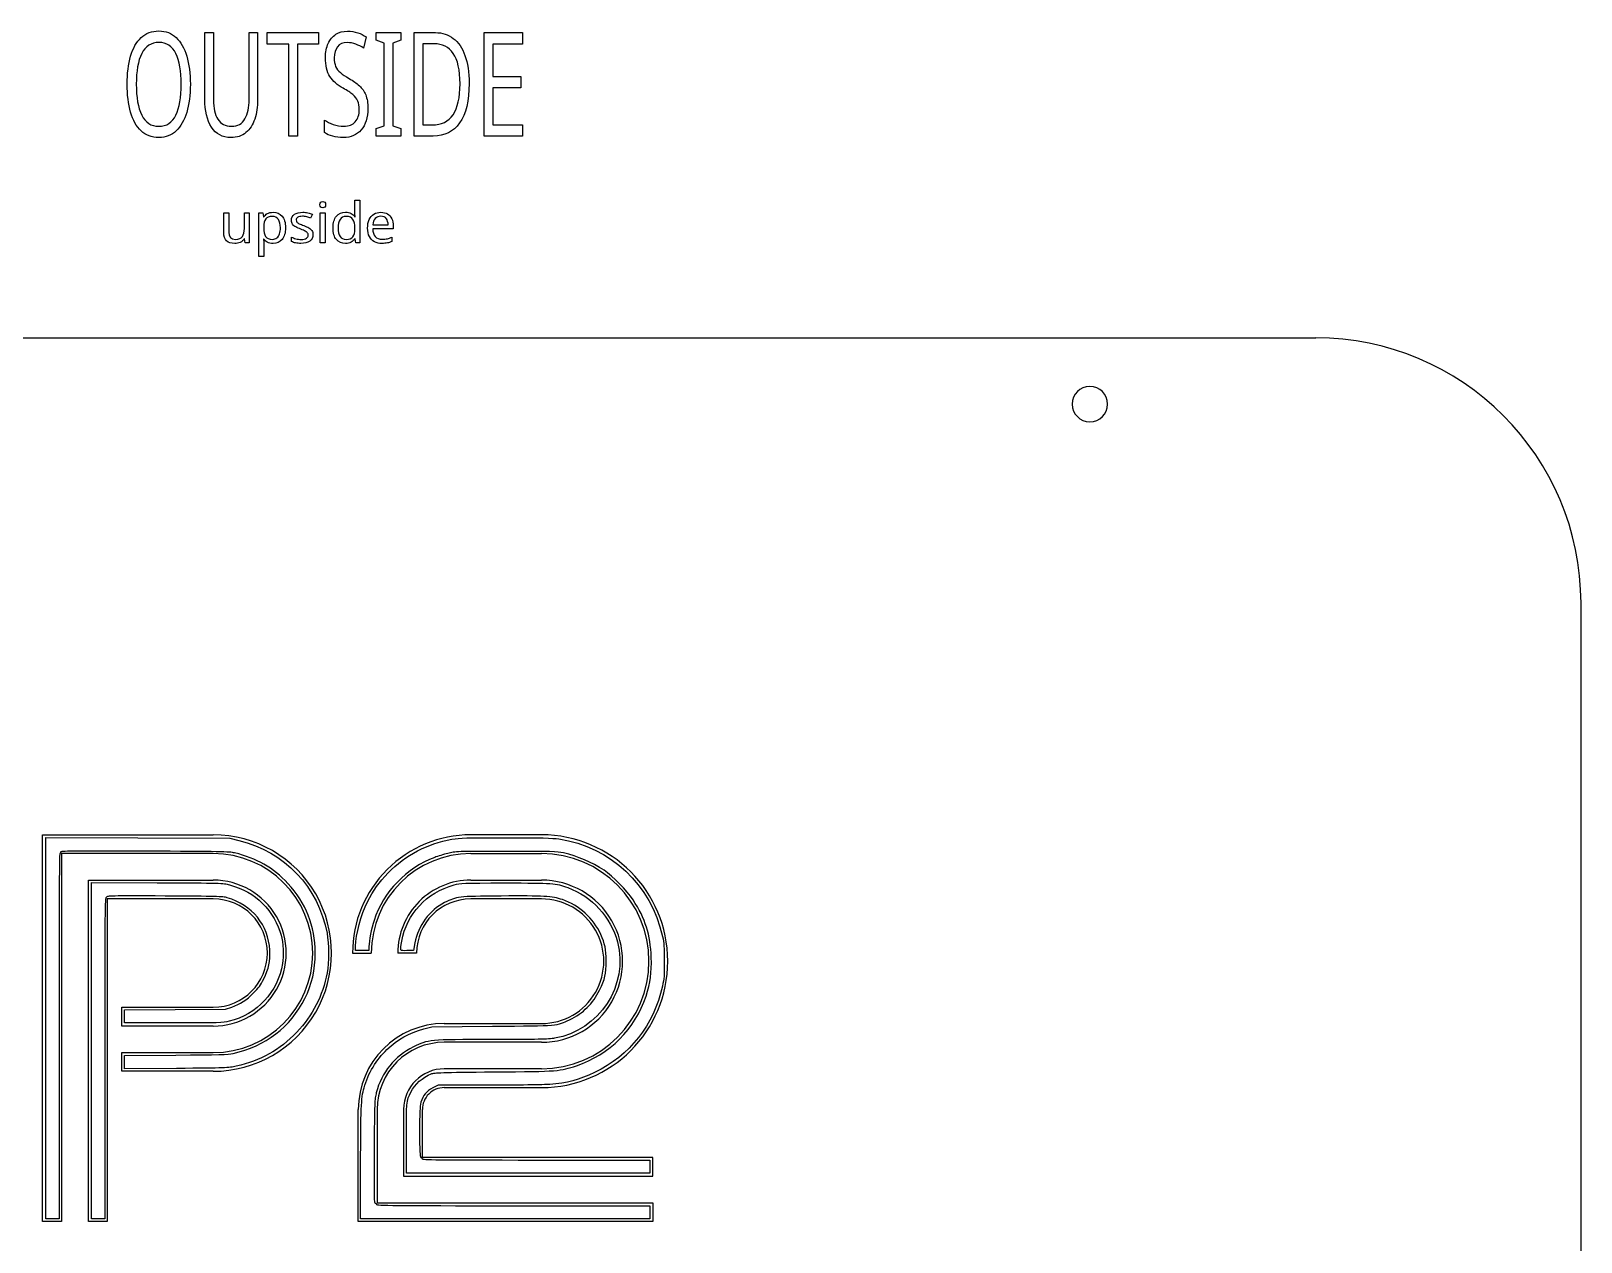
# Model space of a CAD drawing. Header units: millimetres. Extents: x 35 to 175, y 25 to 277.
# Drawn here: x 87.1 to 174.8, y 208.9 to 277.4 of the extents above; entities that cross this region are included whole.
import ezdxf

# ---------------------------------------------------------------- set-up
doc = ezdxf.new("R2010")
doc.units = ezdxf.units.MM
doc.layers.add('Ebene_1', color=7, linetype='CONTINUOUS')

msp = doc.modelspace()

# ---------------------------------------------------------------- linework, layer by layer
at = {"layer": 'Ebene_1', "color": 7}
for points in [[(96.9259, 273.543815), (96.9259, 277.31754), (97.414284, 277.31754), (97.414284, 273.519205)], [(99.427544, 273.527408), (99.427544, 277.31754), (99.910503, 277.31754), (99.910503, 273.527408)], [(106.053377, 277.07143), (105.901426, 276.439742)], [(109.846541, 271.460064), (108.766652, 271.460064), (108.766652, 277.31754), (109.960502, 277.31754)], [(109.889955, 276.685846), (109.255045, 276.685846), (109.255045, 272.091748), (109.781419, 272.091748)], [(103.698251, 271.656954), (103.698251, 272.362476)], [(105.40533, 267.153799), (105.40533, 267.833249), (105.68473, 267.833249), (105.68473, 265.420249), (105.45931, 265.420249), (105.41801, 265.648849), (105.40531, 265.648849)], [(97.997664, 266.007634), (97.997664, 267.122059), (98.280239, 267.122059), (98.280239, 266.026684)], [(99.439109, 267.122054), (99.439109, 265.420254), (99.210509, 265.420254), (99.169239, 265.645679), (99.156539, 265.645679)], [(99.159714, 266.236234), (99.159714, 267.122059), (99.439109, 267.122054)], [(100.25786, 265.356749), (100.25786, 264.658249), (99.978459, 264.658249), (99.978459, 267.122049), (100.20706, 267.122049), (100.24516, 266.890274), (100.25786, 266.890274)], [(100.78808, 267.153799), (100.78848, 267.153804)], [(103.0046, 267.039504), (102.9093, 266.817254)], [(105.40493, 266.902974), (105.42403, 266.902974)], [(100.25826, 265.636149), (100.23916, 265.636149)], [(100.25826, 266.328304), (100.25826, 266.274334)], [(101.82671, 265.496454), (101.82671, 265.750454)], [(105.40816, 266.214004), (105.40816, 266.264804)], [(107.58301, 266.385454), (107.58301, 266.217179), (106.41779, 266.217179)], [(106.42434, 266.439429), (107.29111, 266.439429)], [(107.50681, 265.744109), (107.50681, 265.499634)], [(104.87509, 265.388499), (104.87471, 265.388504)], [(50.252104, 260.04736), (159.751896, 260.04736)], [(174.7519, 245.047886), (174.7519, 196.946696)], [(88.814521, 210.05943), (87.752035, 210.05943), (87.752035, 231.935152), (97.402012, 231.935152)], [(87.925157, 220.989297), (87.925157, 231.775904), (93.129707, 231.760823), (98.334255, 231.745742), (98.83891, 231.620866)], [(115.964494, 231.935152), (111.964502, 231.935152)], [(97.402012, 230.871528), (88.814521, 230.871528), (88.814521, 210.05943)], [(111.964502, 230.871528), (115.964494, 230.871528)], [(91.40201, 210.05943), (90.339525, 210.05943), (90.339525, 229.371343), (97.402012, 229.371343)], [(90.509809, 219.721258), (90.509809, 229.239826), (94.234057, 229.224083)], [(111.964502, 229.371343), (115.964494, 229.371343)], [(97.402012, 228.310365), (91.40201, 228.310365), (91.40201, 210.05943)], [(115.964494, 228.310365), (111.964502, 228.310365)], [(106.205696, 225.610459), (106.205696, 225.381648), (105.829747, 225.381648), (105.453795, 225.381648), (105.453795, 225.63183)], [(108.804023, 225.816337), (108.72373, 225.381648), (108.357592, 225.381648)], [(105.277, 225.246494), (106.339499, 225.246494)], [(108.902006, 225.246494), (107.839494, 225.246494)], [(97.402012, 221.118999), (92.239521, 221.118999), (92.239521, 222.182623), (97.402012, 222.182623)], [(95.150433, 221.293518), (92.389557, 221.293253), (92.389557, 221.66748), (92.389557, 222.041706), (95.244421, 222.055253), (98.099286, 222.0688), (98.443983, 222.194638)], [(88.677053, 220.541299), (88.677053, 210.20269), (88.301104, 210.20269), (87.925155, 210.20269), (87.925157, 220.989297)], [(109.307277, 220.955139), (109.753716, 221.077882), (113.184256, 221.105513)], [(110.464501, 221.259228), (115.964494, 221.259228)], [(115.964494, 220.19825), (110.464501, 220.19825)], [(91.261707, 219.250987), (91.261707, 210.20274), (90.885758, 210.20274), (90.509809, 210.20274), (90.509809, 219.721258)], [(97.402012, 218.557836), (92.239521, 218.557836), (92.239521, 219.618813), (97.402012, 219.618813)], [(95.314909, 218.720955), (92.389554, 218.702779), (92.389554, 219.078706), (92.389554, 219.454637), (95.291411, 219.473793)], [(115.964494, 218.698065), (110.464501, 218.698065)], [(112.988639, 217.769739), (110.11438, 217.76868), (109.8187, 217.615616)], [(110.464501, 217.634441), (115.964494, 217.634441)], [(106.664497, 216.396192), (106.664497, 211.123053), (122.251965, 211.123053), (122.251965, 210.05943), (105.602, 210.05943), (105.602, 216.396192)], [(108.164508, 216.396192), (108.164508, 212.623239), (122.251965, 212.623239)], [(122.251965, 212.623239), (122.251965, 213.684217), (109.226994, 213.684217), (109.226994, 216.396192)], [(115.651308, 213.53925), (122.08944, 213.53925), (122.08944, 213.163301), (122.08944, 212.787351), (115.204866, 212.787351), (108.320294, 212.787351), (108.32041, 214.70421)], [(114.359096, 210.954591), (122.089557, 210.954591), (122.089557, 210.578639), (122.089557, 210.20269), (113.912657, 210.20269), (105.735759, 210.20269), (105.736161, 213.222035)]]:
    msp.add_lwpolyline(points, dxfattribs=at)
for points in [[(102.157101, 271.460064), (101.668717, 271.460064), (101.668717, 276.669444), (100.458593, 276.669444), (100.458593, 277.31754), (103.3618, 277.31754), (103.3618, 276.669444), (102.157101, 276.669444)], [(108.017789, 271.460064), (106.617732, 271.460064), (106.617732, 271.886659), (107.073568, 272.042531), (107.073568, 276.72687), (106.617732, 276.890945), (106.617732, 277.31754), (108.017789, 277.31754), (108.017789, 276.890945), (107.561953, 276.72687), (107.561953, 272.042531), (108.017789, 271.886659)], [(114.893235, 271.460059), (112.728041, 271.460059), (112.728041, 277.317535), (114.893235, 277.317535), (114.893235, 276.669439), (113.216434, 276.669439), (113.216434, 274.840003), (114.795556, 274.840003), (114.795556, 274.200111), (113.216434, 274.200111), (113.216434, 272.108155), (114.893235, 272.108155)], [(93.045907, 274.397006)], [(96.10649, 274.397006)], [(111.355125, 274.421612)], [(111.870649, 274.446228)], [(106.145622, 273.026977)], [(103.59518, 267.760229)], [(100.73768, 266.918864)], [(103.73171, 267.122054), (103.73171, 265.420254), (103.45231, 265.420254), (103.45231, 267.122054)], [(106.87836, 266.925204)], [(106.88136, 267.153799)], [(103.03947, 265.890154)], [(104.91921, 265.620279)], [(147.976947, 256.29733)]]:
    msp.add_lwpolyline(points, close=True, dxfattribs=at)
for points in [[(92.725739, 275.980329), (92.855977, 276.4288), (93.053143, 276.778827), (93.317235, 277.030409)], [(93.317235, 277.030409), (93.584944, 277.28199), (93.921392, 277.407781), (94.326577, 277.407781)], [(94.326577, 277.407781), (94.713669, 277.407781), (95.039262, 277.28199), (95.303354, 277.030409)], [(95.303354, 277.030409), (95.567447, 276.784297), (95.766421, 276.43427), (95.900275, 275.980329)], [(103.904457, 276.702257), (104.009369, 276.926492), (104.154076, 277.098771), (104.338578, 277.219093)], [(104.338578, 277.219093), (104.526702, 277.339415), (104.741955, 277.399575), (104.984338, 277.399575)], [(104.984338, 277.399575), (105.197783, 277.399575), (105.39314, 277.369497), (105.570409, 277.309339)], [(105.570409, 277.309339), (105.747678, 277.249182), (105.908667, 277.169879), (106.053377, 277.07143)], [(109.960502, 277.31754), (110.35121, 277.31754), (110.689466, 277.208157), (110.975268, 276.98939)], [(93.355225, 276.127996), (93.149013, 275.71234), (93.045907, 275.135343), (93.045907, 274.397006)], [(94.326577, 276.759685), (93.888832, 276.759685), (93.565048, 276.549122), (93.355225, 276.127996)], [(95.287072, 276.127996), (95.084482, 276.549122), (94.764317, 276.759685), (94.326577, 276.759685)], [(95.590965, 274.397006), (95.590965, 275.135343), (95.489667, 275.71234), (95.287072, 276.127996)], [(103.747082, 275.906493), (103.747082, 276.218235), (103.79954, 276.48349), (103.904457, 276.702257)], [(104.425407, 276.51357), (104.302402, 276.360434), (104.240899, 276.15534), (104.240899, 275.898289)], [(104.973488, 276.751479), (104.7311, 276.751479), (104.548406, 276.672176), (104.425407, 276.51357)], [(105.461881, 276.661243), (105.306316, 276.721401), (105.143519, 276.751479), (104.973488, 276.751479)], [(105.901426, 276.439742), (105.767571, 276.527249), (105.621056, 276.601082), (105.461881, 276.661243)], [(110.969835, 276.136195), (110.716598, 276.502629), (110.356638, 276.685846), (109.889955, 276.685846)], [(111.355125, 274.421612), (111.355125, 275.203703), (111.226695, 275.77523), (110.969835, 276.136195)], [(110.975268, 276.98939), (111.261066, 276.770624), (111.481744, 276.447943), (111.637303, 276.021348)], [(92.530382, 274.405209), (92.530382, 275.006817), (92.595501, 275.531857), (92.725739, 275.980329)], [(95.900275, 275.980329), (96.037752, 275.531857), (96.10649, 275.004083), (96.10649, 274.397006)], [(103.996711, 274.831802), (103.830291, 275.094321), (103.747082, 275.452552), (103.747082, 275.906493)], [(104.240899, 275.898289), (104.240899, 275.701399), (104.268034, 275.537324), (104.322303, 275.406065)], [(104.322303, 275.406065), (104.376567, 275.274804), (104.465199, 275.157217), (104.588199, 275.053303)], [(111.637303, 276.021348), (111.792867, 275.600222), (111.870649, 275.075182), (111.870649, 274.446228)], [(92.725739, 272.813682), (92.595501, 273.267623), (92.530382, 273.798132), (92.530382, 274.405209)], [(93.045907, 274.397006), (93.045907, 273.658668), (93.149013, 273.076202), (93.355225, 272.649608)], [(95.287072, 272.649608), (95.489667, 273.076202), (95.590965, 273.658668), (95.590965, 274.397006)], [(96.10649, 274.397006), (96.10649, 273.789928), (96.037752, 273.259419), (95.900275, 272.805478)], [(104.745574, 274.167299), (104.416363, 274.347781), (104.166741, 274.569282), (103.996711, 274.831802)], [(104.588199, 275.053303), (104.711204, 274.949389), (104.877621, 274.837271), (105.087449, 274.71695)], [(105.087449, 274.71695), (105.31536, 274.591159), (105.507098, 274.454429), (105.662663, 274.306762)], [(109.781419, 272.091748), (110.830556, 272.091748), (111.355125, 272.868369), (111.355125, 274.421612)], [(111.870649, 274.446228), (111.870649, 273.456309), (111.691572, 272.709768), (111.333418, 272.206605)], [(97.300331, 271.968696), (97.05071, 272.367946), (96.9259, 272.892985), (96.9259, 273.543815)], [(97.414284, 273.519205), (97.414284, 273.043387), (97.497494, 272.674218), (97.663913, 272.411699)], [(99.188772, 272.43631), (99.347953, 272.720707), (99.427544, 273.084406), (99.427544, 273.527408)], [(99.910503, 273.527408), (99.910503, 273.12269), (99.856239, 272.756256), (99.747711, 272.428107)], [(105.293656, 273.806333), (105.163418, 273.921185), (104.980724, 274.041507), (104.745574, 274.167299)], [(105.575834, 273.445368), (105.52157, 273.576629), (105.42751, 273.69695), (105.293656, 273.806333)], [(105.662663, 274.306762), (105.821838, 274.164564), (105.941221, 273.992285), (106.020812, 273.789926)], [(106.020812, 273.789926), (106.104019, 273.587567), (106.145622, 273.33325), (106.145622, 273.026977)], [(93.317235, 271.755399), (93.053143, 272.006981), (92.855977, 272.359742), (92.725739, 272.813682)], [(93.355225, 272.649608), (93.561431, 272.228482), (93.883407, 272.017919), (94.321152, 272.017919)], [(94.321152, 272.017919), (94.762509, 272.017919), (95.084482, 272.228482), (95.287072, 272.649608)], [(95.900275, 272.805478), (95.766421, 272.357007), (95.567447, 272.006981), (95.303354, 271.755399)], [(105.434749, 272.272233), (105.583075, 272.441777), (105.657238, 272.671482), (105.657238, 272.961347)], [(105.657238, 272.961347), (105.657238, 273.152769), (105.630103, 273.314109), (105.575834, 273.445368)], [(106.145622, 273.026979), (106.145622, 272.507409), (106.020812, 272.10269), (105.771191, 271.812825)], [(94.321152, 271.378026), (93.919583, 271.378026), (93.584944, 271.503817), (93.317235, 271.755399)], [(95.303354, 271.755399), (95.039262, 271.503817), (94.711861, 271.378026), (94.321152, 271.378026)], [(98.401919, 271.378026), (97.920765, 271.378026), (97.553569, 271.574916), (97.300331, 271.968696)], [(97.663913, 272.411699), (97.833944, 272.149179), (98.08899, 272.017919), (98.429051, 272.017919)], [(98.429051, 272.017919), (98.779973, 272.017919), (99.033213, 272.157383), (99.188772, 272.43631)], [(99.747711, 272.428107), (99.639178, 272.105425), (99.472761, 271.848375), (99.248461, 271.656954)], [(103.698251, 272.362476), (103.828483, 272.27497), (103.98947, 272.195666), (104.18121, 272.124567)], [(104.18121, 272.124567), (104.376567, 272.053467), (104.577349, 272.017916), (104.783556, 272.017916)], [(105.771191, 271.812825), (105.52157, 271.522959), (105.185122, 271.378026), (104.761849, 271.378026)], [(104.783556, 272.017916), (105.072975, 272.017916), (105.290039, 272.102688), (105.434749, 272.272233)], [(111.333418, 272.206605), (110.978885, 271.708911), (110.483259, 271.460064), (109.846541, 271.460064)], [(99.248461, 271.656954), (99.027783, 271.471002), (98.745602, 271.378026), (98.401919, 271.378026)], [(104.159503, 271.45186), (103.975001, 271.501083), (103.82125, 271.569448), (103.698251, 271.656954)], [(104.761849, 271.378026), (104.544787, 271.378026), (104.344005, 271.402638), (104.159503, 271.45186)], [(103.43011, 267.582429), (103.43011, 267.643809), (103.445977, 267.688259), (103.47771, 267.715779)], [(103.47771, 267.449079), (103.445977, 267.478712), (103.43011, 267.523162), (103.43011, 267.582429)], [(103.47771, 267.715779), (103.509443, 267.745412), (103.5486, 267.760229), (103.59518, 267.760229)], [(103.59518, 267.404629), (103.54858, 267.404629), (103.509423, 267.419446), (103.47771, 267.449079)], [(103.59518, 267.760229), (103.637513, 267.760229), (103.674557, 267.745412), (103.70631, 267.715779)], [(103.70631, 267.449079), (103.674577, 267.419446), (103.637533, 267.404629), (103.59518, 267.404629)], [(103.70631, 267.715779), (103.740177, 267.688259), (103.75711, 267.643809), (103.75711, 267.582429)], [(103.75711, 267.582429), (103.75711, 267.523162), (103.740177, 267.478712), (103.70631, 267.449079)], [(100.25786, 266.890274), (100.30866, 266.964357), (100.375333, 267.026799), (100.45788, 267.077599)], [(100.36938, 266.772804), (100.299533, 266.675437), (100.262493, 266.527271), (100.25826, 266.328304)], [(100.73768, 266.918854), (100.564113, 266.918854), (100.441347, 266.870171), (100.36938, 266.772804)], [(100.45788, 267.077599), (100.540433, 267.128399), (100.6505, 267.153799), (100.78808, 267.153799)], [(101.08376, 266.744239), (101.009673, 266.860656), (100.894313, 266.918864), (100.73768, 266.918864)], [(100.78848, 267.153804), (100.998033, 267.153804), (101.16631, 267.080779), (101.29331, 266.934729)], [(101.19806, 266.277514), (101.19806, 266.472247), (101.15996, 266.627822), (101.08376, 266.744239)], [(101.29331, 266.934729), (101.422423, 266.788679), (101.48698, 266.568546), (101.48698, 266.274329)], [(101.8235, 266.702954), (101.8235, 266.846887), (101.88171, 266.958012), (101.99813, 267.036329)], [(101.887, 266.474354), (101.844667, 266.533621), (101.8235, 266.609821), (101.8235, 266.702954)], [(101.99813, 267.036329), (102.116663, 267.114646), (102.27118, 267.153804), (102.46168, 267.153804)], [(102.17905, 266.868054), (102.119783, 266.832067), (102.09015, 266.782326), (102.09015, 266.718829)], [(102.09015, 266.718829), (102.09015, 266.672262), (102.103917, 266.632046), (102.13145, 266.598179)], [(102.13145, 266.598179), (102.158983, 266.566432), (102.20449, 266.534682), (102.26797, 266.502929)], [(102.44258, 266.925204), (102.32828, 266.925204), (102.240437, 266.906154), (102.17905, 266.868054)], [(102.26797, 266.502929), (102.33357, 266.473296), (102.420353, 266.437312), (102.52832, 266.394979)], [(102.68388, 266.893454), (102.60556, 266.914621), (102.525127, 266.925204), (102.44258, 266.925204)], [(102.46168, 267.153804), (102.565393, 267.153804), (102.6617, 267.143221), (102.7506, 267.122054)], [(102.9093, 266.817254), (102.837333, 266.846887), (102.762193, 266.872287), (102.68388, 266.893454)], [(102.7506, 267.122054), (102.84162, 267.103001), (102.926287, 267.075484), (103.0046, 267.039504)], [(104.17621, 266.267979), (104.17621, 266.560079), (104.23971, 266.780212), (104.36671, 266.928379)], [(104.36671, 266.928379), (104.495823, 267.078662), (104.666213, 267.153804), (104.87788, 267.153804)], [(104.57631, 266.741054), (104.502223, 266.622521), (104.46518, 266.462712), (104.46518, 266.261629)], [(104.91603, 266.922029), (104.76575, 266.922029), (104.65251, 266.861704), (104.57631, 266.741054)], [(104.87788, 267.153804), (105.009113, 267.153804), (105.116007, 267.129461), (105.19856, 267.080774)], [(105.30338, 266.750579), (105.233533, 266.864879), (105.104417, 266.922029), (104.91603, 266.922029)], [(105.19856, 267.080774), (105.283227, 267.032087), (105.352017, 266.972821), (105.40493, 266.902974)], [(105.40816, 266.264804), (105.40816, 266.476471), (105.373233, 266.638396), (105.30338, 266.750579)], [(105.41133, 267.023624), (105.40733, 267.078657), (105.40533, 267.122049), (105.40533, 267.153799)], [(105.42403, 266.902974), (105.42203, 266.930494), (105.417797, 266.970711), (105.41133, 267.023624)], [(106.12886, 266.258449), (106.12886, 266.444716), (106.15956, 266.604524), (106.22096, 266.737874)], [(106.22096, 266.737874), (106.284427, 266.871224), (106.372267, 266.973882), (106.48448, 267.045849)], [(106.56086, 266.795029), (106.48466, 266.710362), (106.439153, 266.591829), (106.42434, 266.439429)], [(106.48448, 267.045849), (106.59878, 267.117816), (106.731073, 267.153799), (106.88136, 267.153799)], [(106.87836, 266.925204), (106.745013, 266.925204), (106.63918, 266.881812), (106.56086, 266.795029)], [(107.18951, 266.788679), (107.12391, 266.879696), (107.020193, 266.925204), (106.87836, 266.925204)], [(106.88136, 267.153804), (107.027407, 267.153804), (107.15229, 267.122054), (107.25601, 267.058554)], [(107.29111, 266.439429), (107.28911, 266.583362), (107.255243, 266.699779), (107.18951, 266.788679)], [(107.25601, 267.058554), (107.361843, 266.995054), (107.442277, 266.905096), (107.49731, 266.788679)], [(107.49731, 266.788679), (107.554443, 266.674379), (107.58301, 266.539971), (107.58301, 266.385454)], [(98.153239, 265.534559), (98.049522, 265.634042), (97.997664, 265.791734), (97.997664, 266.007634)], [(98.280239, 266.026684), (98.280239, 265.755751), (98.406181, 265.620284), (98.658064, 265.620284)], [(98.658064, 265.620284), (98.846447, 265.620284), (98.976622, 265.673201), (99.048589, 265.779034)], [(99.156539, 265.645679), (99.101506, 265.556779), (99.025306, 265.491162), (98.927939, 265.448829)], [(99.048589, 265.779034), (99.122672, 265.884867), (99.159714, 266.037267), (99.159714, 266.236234)], [(100.23916, 265.636149), (100.24316, 265.600162), (100.247393, 265.554654), (100.25186, 265.499624)], [(100.25826, 266.274334), (100.25826, 266.064784), (100.292127, 265.902859), (100.35986, 265.788559)], [(100.45828, 265.461524), (100.373613, 265.512324), (100.30694, 265.570532), (100.25826, 265.636149)], [(100.35986, 265.788559), (100.429707, 265.676376), (100.557763, 265.620284), (100.74403, 265.620284)], [(100.74403, 265.620284), (100.84775, 265.620284), (100.932417, 265.648861), (100.99803, 265.706014)], [(101.29331, 265.613929), (101.16631, 265.463646), (100.996977, 265.388504), (100.78531, 265.388504)], [(100.99803, 265.706014), (101.065763, 265.763167), (101.115507, 265.840426), (101.14726, 265.937789)], [(101.14726, 265.937789), (101.181127, 266.037272), (101.19806, 266.150514), (101.19806, 266.277514)], [(101.48698, 266.274329), (101.48698, 265.984346), (101.422423, 265.764212), (101.29331, 265.613929)], [(101.82671, 265.750454), (101.894443, 265.716587), (101.975933, 265.684837), (102.07118, 265.655204)], [(102.06798, 266.321954), (101.98966, 266.364287), (101.929333, 266.415087), (101.887, 266.474354)], [(102.35055, 266.194954), (102.240483, 266.237287), (102.146293, 266.279621), (102.06798, 266.321954)], [(102.07118, 265.655204), (102.168547, 265.627684), (102.266973, 265.613924), (102.36646, 265.613924)], [(102.60773, 266.080654), (102.548463, 266.114521), (102.462737, 266.152621), (102.35055, 266.194954)], [(102.36646, 265.613924), (102.508273, 265.613924), (102.61093, 265.636151), (102.67443, 265.680604)], [(102.52832, 266.394979), (102.636273, 266.354766), (102.72835, 266.313491), (102.80455, 266.271154)], [(102.73473, 265.979054), (102.711463, 266.012921), (102.66913, 266.046787), (102.60773, 266.080654)], [(102.67443, 265.680604), (102.737897, 265.727171), (102.76963, 265.788554), (102.76963, 265.864754)], [(102.76963, 265.864754), (102.76963, 265.907087), (102.757997, 265.945187), (102.73473, 265.979054)], [(102.80455, 266.271154), (102.88075, 266.228821), (102.938957, 266.176962), (102.97917, 266.115579)], [(103.03956, 265.890154), (103.03956, 265.725054), (102.978177, 265.600171), (102.85541, 265.515504)], [(102.97917, 266.115579), (103.01937, 266.056312), (103.03947, 265.981171), (103.03947, 265.890154)], [(104.36671, 265.607579), (104.23971, 265.755746), (104.17621, 265.975879), (104.17621, 266.267979)], [(104.87471, 265.388504), (104.663043, 265.388504), (104.49371, 265.461529), (104.36671, 265.607579)], [(104.46518, 266.261629), (104.46518, 266.058429), (104.502223, 265.900737), (104.57631, 265.788554)], [(104.57631, 265.788554), (104.65251, 265.676371), (104.76681, 265.620279), (104.91921, 265.620279)], [(104.91921, 265.620279), (105.099123, 265.620279), (105.225063, 265.668962), (105.29703, 265.766329)], [(105.40531, 265.648849), (105.35451, 265.576882), (105.286777, 265.515499), (105.20211, 265.464699)], [(105.29703, 265.766329), (105.371117, 265.865812), (105.40816, 266.015037), (105.40816, 266.214004)], [(106.23046, 265.779024), (106.162727, 265.910257), (106.12886, 266.070066), (106.12886, 266.258449)], [(106.51939, 265.486924), (106.396623, 265.552537), (106.300313, 265.649904), (106.23046, 265.779024)], [(106.41779, 266.217179), (106.42179, 266.024562), (106.470473, 265.877454), (106.56384, 265.775854)], [(106.56384, 265.775854), (106.659087, 265.676371), (106.791377, 265.626629), (106.96071, 265.626629)], [(106.96071, 265.626629), (107.068663, 265.626629), (107.163913, 265.636156), (107.24646, 265.655209)], [(107.24646, 265.655209), (107.331127, 265.676376), (107.41791, 265.706009), (107.50681, 265.744109)], [(98.616789, 265.388509), (98.411472, 265.388509), (98.256956, 265.437192), (98.153239, 265.534559)], [(98.927939, 265.448829), (98.830572, 265.408616), (98.726856, 265.388509), (98.616789, 265.388509)], [(100.25186, 265.499624), (100.25586, 265.444591), (100.25786, 265.396966), (100.25786, 265.356749)], [(100.78531, 265.388504), (100.654077, 265.388504), (100.545067, 265.412844), (100.45828, 265.461524)], [(102.05213, 265.417084), (101.967463, 265.436137), (101.892323, 265.462594), (101.82671, 265.496454)], [(102.36011, 265.388504), (102.241577, 265.388504), (102.138917, 265.398031), (102.05213, 265.417084)], [(102.85541, 265.515504), (102.732643, 265.430837), (102.567543, 265.388504), (102.36011, 265.388504)], [(105.20211, 265.464699), (105.117443, 265.413899), (105.008437, 265.388499), (104.87509, 265.388499)], [(106.94801, 265.388504), (106.787143, 265.388504), (106.64427, 265.421311), (106.51939, 265.486924)], [(107.24964, 265.417084), (107.164973, 265.398031), (107.06443, 265.388504), (106.94801, 265.388504)], [(107.50681, 265.499634), (107.42003, 265.461534), (107.334307, 265.434017), (107.24964, 265.417084)], [(174.751913, 245.047356), (174.751907, 253.331613), (168.036187, 260.047327), (159.75193, 260.047326)], [(146.976947, 257.29733), (146.424663, 257.29733), (145.976948, 256.849615), (145.976948, 256.29733)], [(147.976947, 256.29733), (147.976947, 256.849615), (147.529232, 257.29733), (146.976947, 257.29733)], [(145.976948, 256.29733), (145.976948, 255.745046), (146.424663, 255.297331), (146.976947, 255.297331)], [(146.976947, 255.297331), (147.529232, 255.297331), (147.976947, 255.745046), (147.976947, 256.29733)], [(103.194615, 228.590499), (101.999789, 230.659997), (99.791661, 231.934861), (97.40201, 231.934861)], [(98.83891, 231.620866), (101.45097, 230.974519), (103.341169, 228.987066), (103.834236, 226.368522)], [(111.964491, 231.934861), (110.190858, 231.934861), (108.489868, 231.230288), (107.23572, 229.976139)], [(107.297957, 229.779573), (108.286689, 230.802658), (109.496475, 231.442006), (110.89656, 231.681361)], [(110.89656, 231.681361), (111.38071, 231.76413), (111.669426, 231.772785), (113.946542, 231.772785)], [(113.946542, 231.772785), (115.976086, 231.772785), (116.556476, 231.758709), (116.952333, 231.69994)], [(123.105354, 224.784876), (123.105354, 228.730144), (119.909752, 231.929827), (115.964486, 231.934861)], [(116.952333, 231.69994), (119.868771, 231.266891), (122.149427, 229.120184), (122.807003, 226.189127)], [(88.724048, 230.879906), (88.692859, 230.879906), (88.677053, 227.402374), (88.677053, 220.541299)], [(88.771041, 230.95209), (88.771041, 230.912389), (88.749901, 230.879906), (88.724048, 230.879906)], [(93.529149, 231.007697), (89.274263, 231.022514), (88.771041, 231.01664), (88.771041, 230.95209)], [(98.607953, 230.912011), (98.320446, 230.982938), (97.79487, 230.992841), (93.529149, 231.007697)], [(103.02651, 225.246123), (103.02651, 228.352728), (100.508614, 230.871396), (97.40201, 230.872349)], [(101.623809, 229.178442), (100.779248, 230.075647), (99.862779, 230.602448), (98.607953, 230.912011)], [(111.964491, 230.872349), (108.857898, 230.872349), (106.339505, 228.35396), (106.339498, 225.247367)], [(109.926968, 230.661114), (108.326622, 230.059153), (107.035406, 228.718996), (106.492732, 227.096709)], [(110.670093, 230.88505), (110.424551, 230.823264), (110.090144, 230.722492), (109.926968, 230.661114)], [(113.959652, 230.997389), (111.117545, 230.997389), (111.116376, 230.997349), (110.670093, 230.88505)], [(117.202213, 230.909672), (116.836728, 230.989933), (116.561051, 230.997389), (113.959652, 230.997389)], [(122.043186, 224.784863), (122.043186, 228.143459), (119.323079, 230.867498), (115.964486, 230.872349)], [(119.50453, 229.926501), (118.816201, 230.386937), (118.004858, 230.733409), (117.202213, 230.909672)], [(107.23572, 229.976139), (105.981572, 228.721991), (105.276999, 227.021), (105.277, 225.247367)], [(106.139402, 228.172459), (106.44576, 228.780128), (106.779556, 229.243159), (107.297957, 229.779573)], [(121.14492, 228.253221), (120.796099, 228.786295), (120.00935, 229.588819), (119.50453, 229.926501)], [(94.234057, 229.224083), (97.859923, 229.208763), (97.967656, 229.205721), (98.31226, 229.108793)], [(100.975437, 227.309256), (100.238355, 228.585918), (98.876173, 229.372375), (97.40201, 229.372375)], [(98.31226, 229.108793), (99.110807, 228.884191), (99.678563, 228.564701), (100.192556, 228.050709)], [(103.165665, 225.264162), (103.163813, 226.771051), (102.641126, 228.09772), (101.623809, 229.178442)], [(108.063582, 225.923927), (108.330821, 227.456391), (109.456364, 228.665947), (111.022547, 229.103758)], [(111.964491, 229.372375), (110.870472, 229.372375), (109.821262, 228.937777), (109.047675, 228.164187)], [(111.022547, 229.103758), (111.389968, 229.206467), (111.455521, 229.208883), (113.912657, 229.21024)], [(113.912657, 229.21024), (116.637555, 229.211827), (116.746908, 229.203678), (117.452853, 228.948794)], [(119.937377, 227.078625), (119.117899, 228.498002), (117.603442, 229.372375), (115.964486, 229.372375)], [(117.452853, 228.948794), (118.815391, 228.45686), (119.88821, 227.28088), (120.256928, 225.87508)], [(91.349678, 228.393659), (91.264345, 228.302065), (91.261707, 228.027968), (91.261707, 219.250987)], [(94.67448, 228.471973), (91.48261, 228.487848), (91.436427, 228.486763), (91.349678, 228.393659)], [(98.193274, 228.375117), (97.94169, 228.447163), (97.562581, 228.457598), (94.67448, 228.471973)], [(100.461328, 225.246137), (100.461328, 226.936465), (99.092336, 228.307429), (97.40201, 228.309862)], [(100.59967, 225.405193), (100.530402, 226.816427), (99.592026, 227.974554), (98.193274, 228.375117)], [(100.192556, 228.050709), (100.679984, 227.56328), (101.071369, 226.89395), (101.244907, 226.251021)], [(103.194615, 221.901774), (104.38944, 223.971273), (104.38944, 226.521), (103.194615, 228.590499)], [(105.453795, 225.63183), (105.453795, 226.298511), (105.75228, 227.404586), (106.139402, 228.172459)], [(109.047675, 228.164187), (108.274088, 227.390598), (107.839493, 226.341386), (107.839496, 225.247367)], [(110.482701, 228.099003), (109.632563, 227.682705), (108.986485, 226.804172), (108.804023, 225.816337)], [(111.964491, 228.309862), (110.273122, 228.309862), (108.901995, 226.938737), (108.901995, 225.247367)], [(113.677688, 228.47182), (111.177214, 228.450626), (111.20812, 228.454225), (110.482701, 228.099003)], [(117.150834, 228.267733), (116.557005, 228.465583), (116.10125, 228.492362), (113.677688, 228.47182)], [(119.017225, 226.547362), (118.387545, 227.638001), (117.223847, 228.309862), (115.964486, 228.309862)], [(119.318652, 226.301752), (118.909265, 227.20464), (118.077449, 227.959009), (117.150834, 228.267733)], [(122.169421, 224.9991), (122.123302, 226.291939), (121.840486, 227.190244), (121.14492, 228.253221)], [(100.975437, 223.183018), (101.712518, 224.45968), (101.712518, 226.032593), (100.975437, 227.309256)], [(106.492732, 227.096709), (106.334455, 226.623559), (106.205696, 225.956841), (106.205696, 225.610459)], [(119.937377, 222.491126), (120.756854, 223.910504), (120.756854, 225.659248), (119.937377, 227.078625)], [(101.244907, 226.251021), (101.351343, 225.856688), (101.390713, 225.051022), (101.323078, 224.651255)], [(103.834236, 226.368522), (103.945797, 225.776059), (103.948099, 224.714511), (103.839077, 224.136323)], [(119.017225, 223.022363), (119.646906, 224.113001), (119.646906, 225.456724), (119.017225, 226.547362)], [(119.619113, 224.794225), (119.616732, 225.46134), (119.55184, 225.787468), (119.318652, 226.301752)], [(122.807003, 226.189127), (122.892829, 225.806574), (122.909315, 225.5844), (122.910516, 224.794225)], [(100.255206, 223.785943), (100.53911, 224.360954), (100.629962, 224.788031), (100.59967, 225.405193)], [(108.357592, 225.381648), (107.936809, 225.381648), (107.961177, 225.336698), (108.063582, 225.923927)], [(120.256928, 225.87508), (120.902464, 223.413881), (119.240058, 220.866546), (116.699166, 220.423451)], [(97.40201, 222.182411), (99.092336, 222.184845), (100.461328, 223.555808), (100.461328, 225.246137)], [(97.40201, 219.619898), (100.508614, 219.620851), (103.02651, 222.139519), (103.02651, 225.246123)], [(101.323078, 224.651255), (101.050065, 223.037577), (99.870899, 221.763627), (98.3022, 221.387556)], [(102.579674, 222.681495), (102.987709, 223.492898), (103.166941, 224.282828), (103.165665, 225.264162)], [(115.964486, 217.634891), (119.909752, 217.639925), (123.105354, 220.839607), (123.105354, 224.784876)], [(115.964486, 218.697377), (119.323079, 218.702228), (122.043186, 221.426267), (122.043186, 224.784863)], [(119.249477, 223.149448), (119.553896, 223.767456), (119.621587, 224.068661), (119.619113, 224.794225)], [(121.87761, 222.815975), (122.124677, 223.570543), (122.200219, 224.135701), (122.169421, 224.9991)], [(122.910516, 224.794225), (122.911839, 223.97853), (122.897525, 223.789901), (122.802723, 223.366533)], [(99.67725, 222.987049), (99.965665, 223.272207), (100.0787, 223.428448), (100.255206, 223.785943)], [(103.839077, 224.136323), (103.589615, 222.813282), (103.027788, 221.711065), (102.119151, 220.762099)], [(97.40201, 221.119899), (98.876173, 221.119899), (100.238355, 221.906355), (100.975437, 223.183018)], [(98.443983, 222.194638), (98.947628, 222.3785), (99.273557, 222.58792), (99.67725, 222.987049)], [(98.522228, 219.567313), (100.363905, 219.983558), (101.762924, 221.057335), (102.579674, 222.681495)], [(115.964486, 221.259863), (117.223847, 221.259863), (118.387545, 221.931724), (119.017225, 223.022363)], [(117.554667, 221.475673), (118.324486, 221.844343), (118.873866, 222.386903), (119.249477, 223.149448)], [(117.938141, 218.872451), (119.818342, 219.500997), (121.26702, 220.951165), (121.87761, 222.815975)], [(122.802723, 223.366533), (122.312606, 221.177527), (120.940191, 219.43341), (118.969283, 218.494853)], [(97.40201, 218.557412), (99.791661, 218.557412), (101.999789, 219.832276), (103.194615, 221.901774)], [(115.964486, 220.197377), (117.603442, 220.197377), (119.117899, 221.071749), (119.937377, 222.491126)], [(98.3022, 221.387556), (97.934728, 221.29946), (97.745917, 221.293827), (95.150433, 221.293518)], [(110.464493, 221.259863), (107.779017, 221.259863), (105.602007, 219.082859), (105.601999, 216.397383)], [(107.224699, 219.791497), (107.830645, 220.367087), (108.472167, 220.725537), (109.307277, 220.955139)], [(113.184256, 221.105513), (117.006461, 221.1363), (116.811551, 221.1198), (117.554667, 221.475673)], [(102.119151, 220.762099), (101.156927, 219.757172), (100.081494, 219.153872), (98.696056, 218.841807)], [(110.464493, 220.197377), (108.365814, 220.197377), (106.664499, 218.496062), (106.664498, 216.397383)], [(113.189847, 220.352707), (109.574239, 220.351913), (109.553805, 220.350061), (108.719857, 219.935459)], [(116.699166, 220.423451), (116.370207, 220.366087), (115.731558, 220.353212), (113.189847, 220.352707)], [(95.291411, 219.473793), (97.717572, 219.489827), (98.247196, 219.505151), (98.522228, 219.567313)], [(105.926518, 217.627692), (106.147107, 218.422016), (106.629566, 219.22618), (107.224699, 219.791497)], [(108.719857, 219.935459), (107.65728, 219.407166), (106.922608, 218.499986), (106.622589, 217.345728)], [(98.696056, 218.841807), (98.259565, 218.743487), (98.116399, 218.73837), (95.314909, 218.720955)], [(110.464493, 218.697377), (109.194241, 218.697377), (108.164498, 217.667635), (108.164496, 216.397383)], [(108.57359, 217.381764), (108.800848, 217.829177), (109.239102, 218.218829), (109.732227, 218.411904)], [(109.732227, 218.411904), (109.921806, 218.48613), (110.258456, 218.496687), (113.278241, 218.523079)], [(113.278241, 218.523079), (116.967544, 218.555326), (116.995859, 218.557448), (117.938141, 218.872451)], [(118.969283, 218.494853), (118.081058, 218.071874), (117.405273, 217.891114), (116.426817, 217.814792)], [(105.736161, 213.222035), (105.73669, 216.383999), (105.765223, 217.046871), (105.926518, 217.627692)], [(109.8187, 217.615616), (109.4723, 217.436295), (109.249283, 217.172714), (109.144005, 216.818204)], [(110.464493, 217.634891), (110.136286, 217.634891), (109.821523, 217.504511), (109.589446, 217.272433)], [(116.426817, 217.814792), (116.116659, 217.790609), (114.569479, 217.770323), (112.988639, 217.769739)], [(106.622589, 217.345728), (106.522024, 216.958825), (106.518169, 216.854426), (106.499767, 214.020926)], [(108.32041, 214.70421), (108.32041, 216.765103), (108.334142, 216.910361), (108.57359, 217.381764)], [(109.144005, 216.818204), (109.03836, 216.462459), (109.037291, 213.68023), (109.142682, 213.68023)], [(109.589446, 217.272433), (109.35737, 217.040355), (109.226992, 216.72559), (109.226995, 216.397383)], [(106.499767, 214.020926), (106.482649, 211.383321), (106.488046, 211.095571), (106.554703, 211.095571)], [(109.142682, 213.68023), (109.181451, 213.68023), (109.213172, 213.648509), (109.213172, 213.60974)], [(109.213172, 213.60974), (109.213172, 213.547425), (109.95985, 213.53925), (115.651308, 213.53925)], [(106.554703, 211.095571), (106.595366, 211.095571), (106.628638, 211.06385), (106.628638, 211.025081)], [(106.628638, 211.025081), (106.628638, 210.962708), (107.518908, 210.954591), (114.359096, 210.954591)]]:
    msp.add_open_spline(points, degree=3, dxfattribs=at)

doc.saveas('drawing.dxf')
